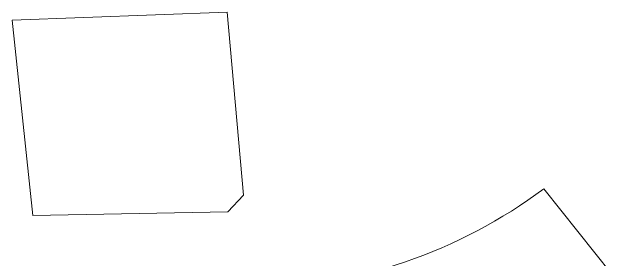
# Model space of a CAD drawing. Extents: x 65861 to 180383, y -19954 to 24543.
# Drawn here: x 126439 to 130354, y -13829 to -12231 of the extents above; entities that cross this region are included whole.
import ezdxf

# ---------------------------------------------------------------- set-up
doc = ezdxf.new("R2010")
doc.units = 0
doc.header["$LTSCALE"] = 1000
doc.header["$MEASUREMENT"] = 0
doc.layers.add('140', color=2, linetype='Continuous', lineweight=5)

msp = doc.modelspace()

# ---------------------------------------------------------------- linework, layer by layer
at = {"layer": '140', "color": 7}
for p, q in [((127825.4, -12231), (126439.4, -12282)), ((127928.9, -13411.5), (127825.4, -12231)), ((126439.4, -12282), (126573.2, -13543.8)), ((130354.2, -13985.6), (129864.9, -13370.9)), ((127829.1, -13518.6), (127928.9, -13411.5)), ((126573.2, -13543.8), (127829.1, -13518.6))]:
    msp.add_line(p, q, dxfattribs=at)
msp.add_ellipse((127910.9, -10755.2), major_axis=(3203.1, 632.6), ratio=1, start_param=4.538398, end_param=5.15903, dxfattribs=at)

doc.saveas('drawing.dxf')
